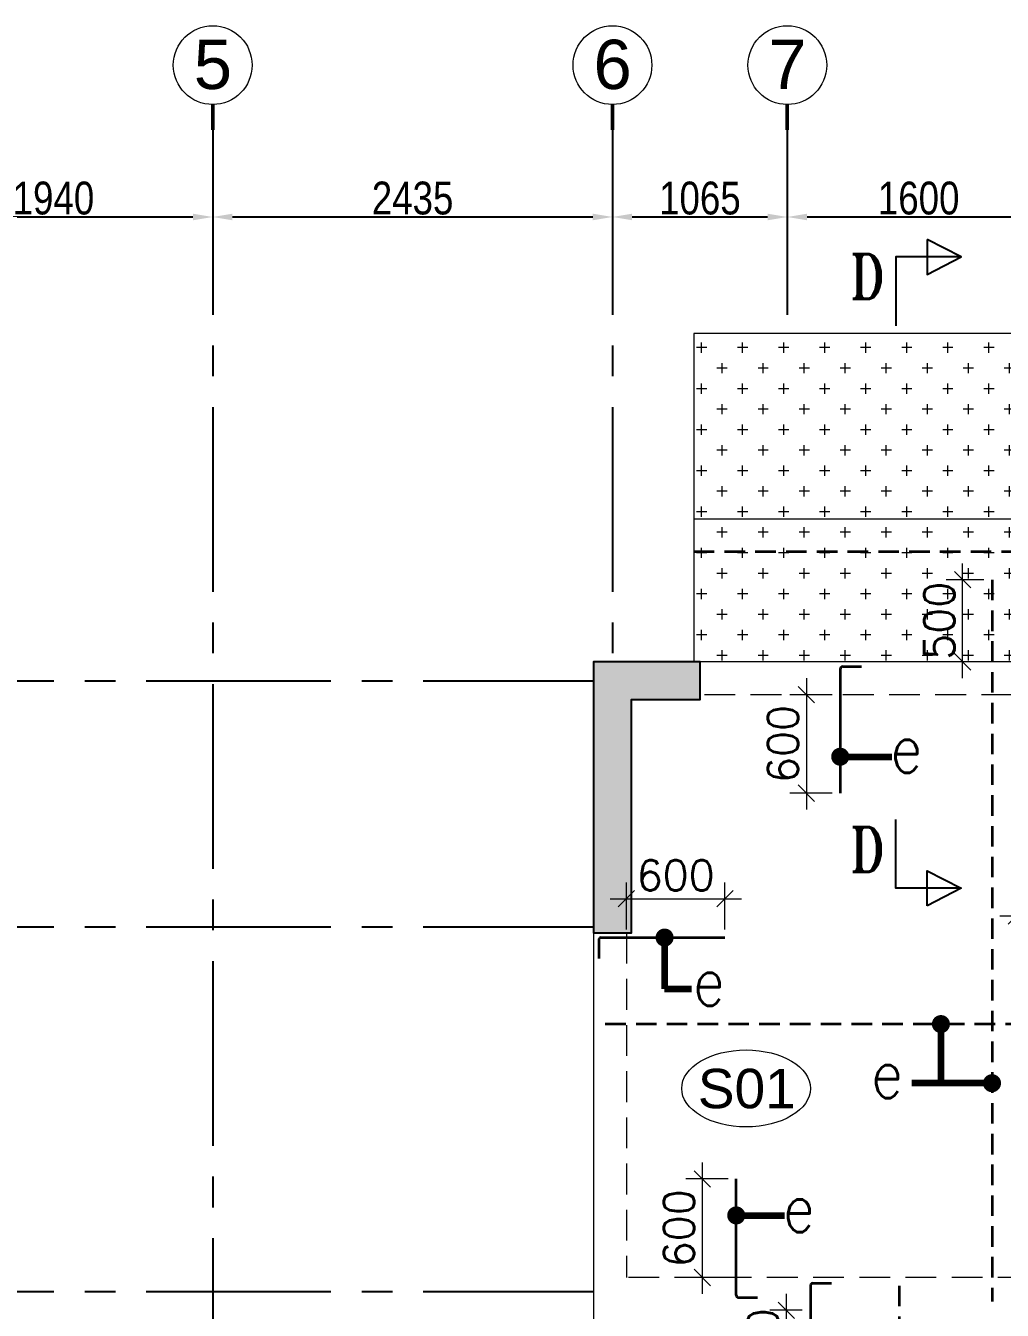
# Model space of a CAD drawing. Header units: millimetres. Extents: x 1255966 to 1543449, y 318653 to 465396.
# Drawn here: x 1265993 to 1271941, y 362578 to 370403 of the extents above; entities that cross this region are included whole.
import ezdxf
from ezdxf.enums import TextEntityAlignment as Align

# ---------------------------------------------------------------- set-up
doc = ezdxf.new("R2010")
doc.units = ezdxf.units.MM
doc.header["$LTSCALE"] = 500
doc.header["$MEASUREMENT"] = 0
doc.header["$PDMODE"] = 34
for name, pattern in [('CONTINOUS', [0]), ('DASHED2', [0.375, 0.25, -0.125]), ('HIDDEN', [0.375, 0.25, -0.125]), ('PHANTOM2', [1.25, 0.625, -0.125, 0.125, -0.125, 0.125, -0.125]), ('Site$0$CENTER2', [1.125, 0.75, -0.125, 0.125, -0.125])]:
    doc.linetypes.add(name, pattern=pattern)
doc.layers.get('Defpoints').update_dxf_attribs({"lineweight": 0})
for name, color, linetype, lineweight in [('ARROW', 1, 'Continuous', 0), ('CALL', 1, 'Continuous', 18), ('CUT OUT', 1, 'Continuous', 13), ('GRID NO.', 7, 'Continuous', 20), ('HATCH', 1, 'Continuous', 5), ('ST-DIM', 1, 'PHANTOM2', 15), ('STC AROW', 211, 'Continuous', 9), ('STC REINF.BOTTOM', 7, 'Continuous', 35), ('TEXT 01', 3, 'Continuous', 15), ('TOWER AREA BEAM..', 3, 'Continuous', 20), ('TOWER COL HATCH', 253, 'Continuous', 20)]:
    doc.layers.add(name, color=color, linetype=linetype, lineweight=lineweight)
for name, color, linetype in [('GRID', 7, 'Continuous'), ('GRID DIM', 7, 'Continuous'), ('S-COLUMN-HATCH', 253, 'Continuous'), ('S-FRAMING PLAN', 4, 'Continuous'), ('S-T', 3, 'Continuous'), ('sec', 31, 'Continuous'), ('TEXT-20', 3, 'Continuous'), ('TOWER AREA COLUMN.', 6, 'Continuous')]:
    doc.layers.add(name, color=color, linetype=linetype)
doc.styles.add('ABHI', font='arial.ttf')
doc.styles.add('D50', font='arial.ttf', dxfattribs={"width": 0.8})
doc.styles.add('ROMANCE', font='romans.shx')
doc.styles.add('RT', font='romant.shx', dxfattribs={"height": 8})
doc.styles.add('S-T', font='romans.shx')
doc.dimstyles.new('GRID DIM', dxfattribs={"dimtxt": 250, "dimasz": 100, "dimexe": 75, "dimexo": 0, "dimgap": 50, "dimtad": 1, "dimdec": 0, "dimzin": 0, "dimdsep": 46, "dimtxsty": 'ROMANCE', "dimblk": 'ARCHTICK', "dimcen": 0, "dimdle": 0.5, "dimclrd": 8, "dimclre": 8, "dimclrt": 3, "dimadec": 0, "dimazin": 0, "dimtfac": 1, "dimtdec": 0, "dimtmove": 0, "dimatfit": 3, "dimldrblk": 'DOT', "dimfxl": 200, "dimtolj": 1, "dimtzin": 0, "dimlwd": -1, "dimlwe": -1, "dimarcsym": 2})
doc.dimstyles.new('INNER DIM', dxfattribs={"dimtxt": 200, "dimasz": 120, "dimexe": 25, "dimexo": 25, "dimgap": 12, "dimtad": 1, "dimdec": 0, "dimrnd": 5, "dimzin": 0, "dimdsep": 46, "dimtxsty": 'D50', "dimcen": 0.09, "dimdle": 25, "dimclrt": 6, "dimadec": 0, "dimazin": 0, "dimtfac": 1, "dimtdec": 0, "dimtofl": 0, "dimtmove": 1, "dimatfit": 3, "dimfxl": 75, "dimtolj": 1, "dimtzin": 0, "dimarcsym": 0})

# ---------------------------------------------------------------- blocks, each defined once
blk = doc.blocks.new('GRID MARK')
at = {"layer": 'GRID NO.', "const_width": 50}
blk.add_lwpolyline([(0, -541), (0, -891)], dxfattribs=at)
at = {"layer": 'GRID NO.'}
blk.add_circle((0, 0), 541, dxfattribs=at)
at = {"layer": 'GRID NO.', "style": 'D50', "width": 0.8}
blk.add_attdef('Y1', text='', height=500, dxfattribs=at).set_placement((-33, -267), align=Align.CENTER)
blk = doc.blocks.new('*D366')
at = {"layer": 'Defpoints', "color": 0, "linetype": 'Continuous', "transparency": 16777216}
for p in [(1265191.6, 369554.7), (1267131.6, 369554.7), (1267131.6, 369237.4)]:
    blk.add_point(p, dxfattribs=at)
at = {"layer": 'GRID DIM', "color": 0, "linetype": 'Continuous', "lineweight": -2, "transparency": 16777216}
for p, q in [((1265191.6, 369529.7), (1265191.6, 369212.4)), ((1267131.6, 369529.7), (1267131.6, 369212.4))]:
    blk.add_line(p, q, dxfattribs=at)
at = {"layer": 'GRID DIM', "linetype": 'Continuous', "lineweight": -2, "transparency": 16777216}
blk.add_line((1265311.6, 369237.4), (1267011.6, 369237.4), dxfattribs=at)
at = {"layer": 'GRID DIM', "linetype": 'Continuous', "transparency": 16777216}
for points in [[(1265311.6, 369257.4), (1265311.6, 369217.4), (1265191.6, 369237.4)], [(1267011.6, 369257.4), (1267011.6, 369217.4), (1267131.6, 369237.4)]]:
    blk.add_solid(points, dxfattribs=at)
at = {"layer": 'GRID DIM', "linetype": 'Continuous', "transparency": 16777216, "insert": (1266161.6, 369351.5), "char_height": 200, "attachment_point": 5, "style": 'D50'}
blk.add_mtext('\\A1;1940', dxfattribs=at)
blk = doc.blocks.new('*D367')
at = {"layer": 'Defpoints', "color": 0, "linetype": 'Continuous', "transparency": 16777216}
for p in [(1267131.6, 369554.7), (1269566.6, 369554.7), (1269566.6, 369237.4)]:
    blk.add_point(p, dxfattribs=at)
at = {"layer": 'GRID DIM', "color": 0, "linetype": 'Continuous', "lineweight": -2, "transparency": 16777216}
for p, q in [((1267131.6, 369529.7), (1267131.6, 369212.4)), ((1269566.6, 369529.7), (1269566.6, 369212.4))]:
    blk.add_line(p, q, dxfattribs=at)
at = {"layer": 'GRID DIM', "linetype": 'Continuous', "lineweight": -2, "transparency": 16777216}
blk.add_line((1267251.6, 369237.4), (1269446.6, 369237.4), dxfattribs=at)
at = {"layer": 'GRID DIM', "linetype": 'Continuous', "transparency": 16777216}
for points in [[(1267251.6, 369257.4), (1267251.6, 369217.4), (1267131.6, 369237.4)], [(1269446.6, 369257.4), (1269446.6, 369217.4), (1269566.6, 369237.4)]]:
    blk.add_solid(points, dxfattribs=at)
at = {"layer": 'GRID DIM', "linetype": 'Continuous', "transparency": 16777216, "insert": (1268349.1, 369351.6), "char_height": 200, "attachment_point": 5, "style": 'D50'}
blk.add_mtext('\\A1;2435', dxfattribs=at)
blk = doc.blocks.new('*D368')
at = {"layer": 'Defpoints', "color": 0, "linetype": 'Continuous', "transparency": 16777216}
for p in [(1269566.6, 369554.7), (1270631.6, 369554.7), (1270631.6, 369237.4)]:
    blk.add_point(p, dxfattribs=at)
at = {"layer": 'GRID DIM', "color": 0, "linetype": 'Continuous', "lineweight": -2, "transparency": 16777216}
for p, q in [((1269566.6, 369529.7), (1269566.6, 369212.4)), ((1270631.6, 369529.7), (1270631.6, 369212.4))]:
    blk.add_line(p, q, dxfattribs=at)
at = {"layer": 'GRID DIM', "linetype": 'Continuous', "lineweight": -2, "transparency": 16777216}
blk.add_line((1269686.6, 369237.4), (1270511.6, 369237.4), dxfattribs=at)
at = {"layer": 'GRID DIM', "linetype": 'Continuous', "transparency": 16777216}
for points in [[(1269686.6, 369257.4), (1269686.6, 369217.4), (1269566.6, 369237.4)], [(1270511.6, 369257.4), (1270511.6, 369217.4), (1270631.6, 369237.4)]]:
    blk.add_solid(points, dxfattribs=at)
at = {"layer": 'GRID DIM', "linetype": 'Continuous', "transparency": 16777216, "insert": (1270099.1, 369351.5), "char_height": 200, "attachment_point": 5, "style": 'D50'}
blk.add_mtext('\\A1;1065', dxfattribs=at)
blk = doc.blocks.new('*D369')
at = {"layer": 'Defpoints', "color": 0, "linetype": 'Continuous', "transparency": 16777216}
for p in [(1270631.6, 369554.7), (1272231.6, 369478.6), (1272231.6, 369237.4)]:
    blk.add_point(p, dxfattribs=at)
at = {"layer": 'GRID DIM', "color": 0, "linetype": 'Continuous', "lineweight": -2, "transparency": 16777216}
for p, q in [((1270631.6, 369529.7), (1270631.6, 369212.4)), ((1272231.6, 369453.6), (1272231.6, 369212.4))]:
    blk.add_line(p, q, dxfattribs=at)
at = {"layer": 'GRID DIM', "linetype": 'Continuous', "lineweight": -2, "transparency": 16777216}
blk.add_line((1270751.6, 369237.4), (1272111.6, 369237.4), dxfattribs=at)
at = {"layer": 'GRID DIM', "linetype": 'Continuous', "transparency": 16777216}
for points in [[(1270751.6, 369257.4), (1270751.6, 369217.4), (1270631.6, 369237.4)], [(1272111.6, 369257.4), (1272111.6, 369217.4), (1272231.6, 369237.4)]]:
    blk.add_solid(points, dxfattribs=at)
at = {"layer": 'GRID DIM', "linetype": 'Continuous', "transparency": 16777216, "insert": (1271431.6, 369351.5), "char_height": 200, "attachment_point": 5, "style": 'D50'}
blk.add_mtext('\\A1;1600', dxfattribs=at)
blk = doc.blocks.new('_ArchTick')
at = {"color": 0, "linetype": 'ByBlock', "const_width": 0.15}
blk.add_lwpolyline([(-0.5, -0.5), (0.5, 0.5)], dxfattribs=at)
blk = doc.blocks.new('_Dot')
at = {"color": 0, "linetype": 'ByBlock', "lineweight": -2}
blk.add_line((-0.5, 0), (-1, 0), dxfattribs=at)
at = {"color": 0, "linetype": 'ByBlock', "const_width": 0.5}
blk.add_lwpolyline([(-0.25, 0, 1), (0.25, 0, 1)], format="xyb", close=True, dxfattribs=at)
blk = doc.blocks.new('_Oblique')
at = {"color": 0, "linetype": 'ByBlock', "lineweight": -2}
blk.add_line((-0.5, -0.5), (0.5, 0.5), dxfattribs=at)
blk = doc.blocks.new('*D568')
at = {"layer": 'Defpoints', "color": 0, "linetype": 'ByBlock', "transparency": 16777216}
for p in [(1270251.6, 365084.5), (1269651.6, 364848.1), (1270251.6, 364848.1)]:
    blk.add_point(p, dxfattribs=at)
at = {"layer": 'ST-DIM', "color": 1, "linetype": 'CONTINOUS', "transparency": 16777216}
for p, q in [((1269651.6, 364898.1), (1269651.6, 365184.5)), ((1270251.6, 364898.1), (1270251.6, 365184.5)), ((1269551.6, 365084.5), (1270351.6, 365084.5))]:
    blk.add_line(p, q, dxfattribs=at)
at = {"layer": 'ST-DIM', "color": 1, "linetype": 'ByBlock', "transparency": 16777216, "xscale": 100, "yscale": 100, "zscale": 100, "rotation": 180}
blk.add_blockref('_Oblique', (1269651.6, 365084.5), dxfattribs=at)
at = {"layer": 'ST-DIM', "color": 1, "linetype": 'ByBlock', "transparency": 16777216, "xscale": 100, "yscale": 100, "zscale": 100}
blk.add_blockref('_Oblique', (1270251.6, 365084.5), dxfattribs=at)
at = {"layer": 'ST-DIM', "color": 3, "linetype": 'ByBlock', "transparency": 16777216, "insert": (1269951.6, 365227), "char_height": 185, "attachment_point": 5, "style": 'ROMANCE'}
blk.add_mtext('\\A1;600', dxfattribs=at)
blk = doc.blocks.new('*D766')
at = {"layer": 'Defpoints', "color": 0, "linetype": 'ByBlock', "transparency": 16777216}
for p in [(1270114.5, 363377.7), (1270320.5, 363377.7), (1270320.5, 362777.7)]:
    blk.add_point(p, dxfattribs=at)
at = {"layer": 'ST-DIM', "color": 1, "linetype": 'CONTINOUS', "transparency": 16777216}
for p, q in [((1270114.5, 362677.7), (1270114.5, 363477.7)), ((1270270.5, 363377.7), (1270014.5, 363377.7)), ((1270270.5, 362777.7), (1270014.5, 362777.7))]:
    blk.add_line(p, q, dxfattribs=at)
at = {"layer": 'ST-DIM', "color": 1, "linetype": 'ByBlock', "transparency": 16777216, "xscale": 100, "yscale": 100, "zscale": 100}
for p, rotation in [((1270114.5, 363377.7), 90), ((1270114.5, 362777.7), 270)]:
    blk.add_blockref('_Oblique', p, dxfattribs=dict(at, rotation=rotation))
at = {"layer": 'ST-DIM', "color": 3, "linetype": 'ByBlock', "transparency": 16777216, "insert": (1269972, 363077.7), "char_height": 185, "attachment_point": 5, "rotation": 90, "style": 'ROMANCE'}
blk.add_mtext('\\A1;600', dxfattribs=at)
blk = doc.blocks.new('*D570')
at = {"layer": 'Defpoints', "color": 0, "linetype": 'ByBlock', "transparency": 16777216}
for p in [(1272626.6, 364980.8), (1272026.6, 364744.5), (1272626.6, 364744.5)]:
    blk.add_point(p, dxfattribs=at)
at = {"layer": 'ST-DIM', "color": 1, "linetype": 'CONTINOUS', "transparency": 16777216}
for p, q in [((1272026.6, 364794.5), (1272026.6, 365080.8)), ((1272626.6, 364794.5), (1272626.6, 365080.8)), ((1271926.6, 364980.8), (1272726.6, 364980.8))]:
    blk.add_line(p, q, dxfattribs=at)
at = {"layer": 'ST-DIM', "color": 1, "linetype": 'ByBlock', "transparency": 16777216, "xscale": 100, "yscale": 100, "zscale": 100, "rotation": 180}
blk.add_blockref('_Oblique', (1272026.6, 364980.8), dxfattribs=at)
at = {"layer": 'ST-DIM', "color": 1, "linetype": 'ByBlock', "transparency": 16777216, "xscale": 100, "yscale": 100, "zscale": 100}
blk.add_blockref('_Oblique', (1272626.6, 364980.8), dxfattribs=at)
at = {"layer": 'ST-DIM', "color": 3, "linetype": 'ByBlock', "transparency": 16777216, "insert": (1272326.6, 365123.3), "char_height": 185, "attachment_point": 5, "style": 'ROMANCE'}
blk.add_mtext('\\A1;600', dxfattribs=at)
blk = doc.blocks.new('*D582')
at = {"layer": 'Defpoints', "color": 0, "linetype": 'ByBlock', "transparency": 16777216}
for p in [(1270625.9, 362577.7), (1270772.2, 362577.7), (1270772.2, 362127.7)]:
    blk.add_point(p, dxfattribs=at)
at = {"layer": 'ST-DIM', "color": 1, "linetype": 'CONTINOUS', "transparency": 16777216}
for p, q in [((1270625.9, 362027.7), (1270625.9, 362677.7)), ((1270722.2, 362577.7), (1270525.9, 362577.7)), ((1270722.2, 362127.7), (1270525.9, 362127.7))]:
    blk.add_line(p, q, dxfattribs=at)
at = {"layer": 'ST-DIM', "color": 1, "linetype": 'ByBlock', "transparency": 16777216, "xscale": 100, "yscale": 100, "zscale": 100}
for p, rotation in [((1270625.9, 362577.7), 90), ((1270625.9, 362127.7), 270)]:
    blk.add_blockref('_Oblique', p, dxfattribs=dict(at, rotation=rotation))
at = {"layer": 'ST-DIM', "color": 3, "linetype": 'ByBlock', "transparency": 16777216, "insert": (1270483.4, 362352.7), "char_height": 185, "attachment_point": 5, "rotation": 90, "style": 'ROMANCE'}
blk.add_mtext('\\A1;450', dxfattribs=at)
blk = doc.blocks.new('*D663')
at = {"layer": 'Defpoints', "color": 0, "linetype": 'ByBlock', "transparency": 16777216}
for p in [(1270953.9, 366327.7), (1270747.9, 365727.7), (1270953.9, 365727.7)]:
    blk.add_point(p, dxfattribs=at)
at = {"layer": 'ST-DIM', "color": 1, "linetype": 'CONTINOUS', "transparency": 16777216}
for p, q in [((1270747.9, 366427.7), (1270747.9, 365627.7)), ((1270903.9, 366327.7), (1270647.9, 366327.7)), ((1270903.9, 365727.7), (1270647.9, 365727.7))]:
    blk.add_line(p, q, dxfattribs=at)
at = {"layer": 'ST-DIM', "color": 1, "linetype": 'ByBlock', "transparency": 16777216, "xscale": 100, "yscale": 100, "zscale": 100}
for p, rotation in [((1270747.9, 366327.7), 90), ((1270747.9, 365727.7), 270)]:
    blk.add_blockref('_Oblique', p, dxfattribs=dict(at, rotation=rotation))
at = {"layer": 'ST-DIM', "color": 3, "linetype": 'ByBlock', "transparency": 16777216, "insert": (1270605.4, 366027.7), "char_height": 185, "attachment_point": 5, "rotation": 90, "style": 'ROMANCE'}
blk.add_mtext('\\A1;600', dxfattribs=at)
blk = doc.blocks.new('A$Ca8bcdc7a')
at = {"layer": 'HATCH', "ltscale": 10}
h = blk.add_hatch(dxfattribs=at)
h.set_pattern_fill('CROSS', color=1, scale=500, angle=90)
h.set_pattern_definition([(90, (-1381890.62, -304839.69), (-125, 125), [62.5, -187.5]), (180, (-1381859.37, -304808.44), (-125, -125), [62.5, -187.5])])
h.paths.add_polyline_path([(1750, 11000), (-4550, 11000), (-4550, 9000), (-4510, 9000), (-1485, 9000), (-1185, 9000), (1465, 9000), (1750, 9000)])
at = {"layer": 'S-FRAMING PLAN', "color": 3, "linetype": 'ByBlock', "lineweight": 20, "ltscale": 10}
for p, q in [((-1485, 9000), (-4510, 9000)), ((-5160, 7350), (-5160, 3550))]:
    blk.add_line(p, q, dxfattribs=at)
blk.add_lwpolyline([(1750, 9000), (1750, 11000), (-4550, 11000), (-4550, 9000)], dxfattribs=at)
at = {"layer": 'TOWER AREA BEAM..', "color": 3, "linetype": 'HIDDEN', "ltscale": 1.5}
for p, q in [((-1485, 8800), (-4510, 8800)), ((-4960, 7350), (-4960, 5250)), ((-1385, 5250), (-4960, 5250))]:
    blk.add_line(p, q, dxfattribs=at)
blk = doc.blocks.new('3tgra')
at = {"layer": 'TOWER COL HATCH'}
h = blk.add_hatch(color=253, dxfattribs=at)
h.dxf.hatch_style = 1
h.paths.add_polyline_path([(1377380.6, 95141.6), (1376730.6, 95141.6), (1376730.6, 93491.6), (1376960.6, 93491.6), (1376960.6, 94911.6), (1377380.6, 94911.6)])
at = {"layer": 'TOWER AREA COLUMN.', "color": 4}
blk.add_lwpolyline([(1377380.6, 95141.6), (1376730.6, 95141.6), (1376730.6, 93491.6), (1376960.6, 93491.6), (1376960.6, 94911.6), (1377380.6, 94911.6), (1377380.6, 95141.6)], dxfattribs=at)
blk = doc.blocks.new('*D804')
at = {"layer": 'Defpoints', "color": 0, "linetype": 'ByBlock', "transparency": 16777216}
for p in [(1271699.2, 367027.7), (1271878.5, 367027.7), (1271878.5, 366527.7)]:
    blk.add_point(p, dxfattribs=at)
at = {"layer": 'ST-DIM', "color": 1, "linetype": 'CONTINOUS', "transparency": 16777216}
for p, q in [((1271699.2, 366427.7), (1271699.2, 367127.7)), ((1271828.5, 367027.7), (1271599.2, 367027.7)), ((1271828.5, 366527.7), (1271599.2, 366527.7))]:
    blk.add_line(p, q, dxfattribs=at)
at = {"layer": 'ST-DIM', "color": 1, "linetype": 'ByBlock', "transparency": 16777216, "xscale": 100, "yscale": 100, "zscale": 100}
for p, rotation in [((1271699.2, 367027.7), 90), ((1271699.2, 366527.7), 270)]:
    blk.add_blockref('_Oblique', p, dxfattribs=dict(at, rotation=rotation))
at = {"layer": 'ST-DIM', "color": 3, "linetype": 'ByBlock', "transparency": 16777216, "insert": (1271556.7, 366777.7), "char_height": 185, "attachment_point": 5, "rotation": 90, "style": 'ROMANCE'}
blk.add_mtext('\\A1;500', dxfattribs=at)

msp = doc.modelspace()

# ---------------------------------------------------------------- linework, layer by layer
at = {"layer": 'CALL', "color": 200, "linetype": 'Continuous', "ltscale": 10}
msp.add_ellipse((1270380.4, 363929.2, 1.8), major_axis=(392.2, 0), ratio=0.597584, dxfattribs=at)
at = {"layer": 'GRID', "color": 16, "linetype": 'Site$0$CENTER2', "ltscale": 3}
for points in [[(1267131.6, 369767.3), (1267131.6, 356958.1)], [(1269566.6, 369767.3), (1269566.6, 366527.7)], [(1270631.6, 369767.3), (1270631.6, 368527.7)], [(1256601.9, 366412.7), (1269451.6, 366412.7)], [(1256601.9, 364912.7), (1269451.6, 364912.7)], [(1256601.9, 362692.9), (1269451.6, 362692.9)]]:
    msp.add_lwpolyline(points, dxfattribs=at)
at = {"layer": 'sec', "color": 4}
for points in [[(1271482.8, 369101.3), (1271482.8, 368887), (1271691.4, 368994.2), (1271482.8, 369101.3)], [(1271691.4, 368994.2), (1271292.5, 368994.2), (1271292.5, 368574.2)], [(1271691.4, 365148.3), (1271292.5, 365148.3), (1271292.5, 365568.3)], [(1271482.8, 365041.1), (1271482.8, 365255.4), (1271691.4, 365148.3), (1271482.8, 365041.1)]]:
    msp.add_lwpolyline(points, dxfattribs=at)
at = {"layer": 'STC AROW', "color": 4, "ltscale": 10}
msp.add_line((1270061.6, 367399.2), (1276361.6, 367399.2), dxfattribs=at)
at = {"layer": 'STC REINF.BOTTOM', "color": 4, "linetype": 'DASHED2'}
for p, q in [((1270061.6, 367199.2), (1276361.6, 367199.2)), ((1271878.5, 367027.7), (1271878.5, 362630.8)), ((1273397.6, 364321.1, 0), (1269465.6, 364321.1)), ((1271312.3, 362727.3), (1271312.3, 360815.6))]:
    msp.add_line(p, q, dxfattribs=at)
at = {"layer": 'STC REINF.BOTTOM', "color": 4, "linetype": 'Continuous'}
for p, q in [((1270953.9, 366483.5), (1270953.9, 365727.7)), ((1270968.9, 366498.5), (1271082.9, 366498.5)), ((1269482.7, 364833.1), (1269482.7, 364720.5)), ((1269497.7, 364848.1), (1270251.6, 364848.1)), ((1270320.5, 362670.2), (1270320.5, 363377.7)), ((1270772.2, 362727.3), (1270772.2, 362127.7)), ((1270787.2, 362742.3), (1270901.3, 362742.3)), ((1270335.5, 362655.2), (1270449.6, 362655.2))]:
    msp.add_line(p, q, dxfattribs=at)
for centre, start, end in [((1270968.9, 366483.5), 90, 180), ((1269497.7, 364833.1), 90, 180), ((1270787.2, 362727.3), 90, 180), ((1270335.5, 362670.2), 180, 270)]:
    msp.add_arc(centre, 15, start, end, dxfattribs=at)

# ---------------------------------------------------------------- block references
at = {"layer": 'CUT OUT', "color": 4}
msp.add_blockref('3tgra', (-107279, 271386.2), dxfattribs=at)
at = {"layer": 'GRID NO.'}
ref = msp.add_blockref('GRID MARK', (1267131.6, 370162.6), dxfattribs=dict(at, xscale=0.4435200000032785, yscale=0.4435200000032785, zscale=0.4435200000032785))
ref.add_attrib('Y1', '5', dxfattribs={"height": 300, "style": 'D50'}).set_placement((1267132.6, 370017), align=Align.CENTER)
ref = msp.add_blockref('GRID MARK', (1269566.6, 370162.6), dxfattribs=dict(at, xscale=0.4435200000032785, yscale=0.4435200000032785, zscale=0.4435200000032785))
ref.add_attrib('Y1', '6', dxfattribs={"height": 300, "style": 'D50'}).set_placement((1269567.6, 370017), align=Align.CENTER)
ref = msp.add_blockref('GRID MARK', (1270631.6, 370162.6), dxfattribs=dict(at, xscale=0.4435200000032785, yscale=0.4435200000032785, zscale=0.4435200000032785))
ref.add_attrib('Y1', '7', dxfattribs={"height": 300, "style": 'D50'}).set_placement((1270632.6, 370017), align=Align.CENTER)
at = {"layer": 'S-COLUMN-HATCH', "color": 4, "ltscale": 10}
msp.add_blockref('A$Ca8bcdc7a', (1274611.6, 357527.7), dxfattribs=at)

# ---------------------------------------------------------------- texts
at = {"layer": 'S-T', "color": 2, "linetype": 'Continuous', "ltscale": 10, "style": 'S-T', "width": 0.85}
for p in [(1271258.3, 365852, 42.6), (1270055.3, 364432.6, 42.6), (1271140.8, 363870.6, 42.6), (1270603.2, 363053.5, 42.6)]:
    msp.add_text('e', height=300, dxfattribs=at).set_placement(p)
at = {"layer": 'TEXT 01', "color": 2, "linetype": 'Continuous', "style": 'ABHI'}
msp.add_text('S01', height=240, dxfattribs=at).set_placement((1270086.6, 363808.6, 1.7))
at = {"layer": 'TEXT-20', "color": 4, "lineweight": 20, "ltscale": 0.2, "style": 'RT', "width": 0.85}
for p in [(1271010.6, 368738.2), (1271010.6, 365248.8)]:
    msp.add_text('D', height=272.2, dxfattribs=at).set_placement(p)

# ---------------------------------------------------------------- dimensions: what is measured, and where the dimension line sits
at = {"layer": 'GRID DIM', "color": 0, "linetype": 'Continuous'}
for base, p1, p2, picture, middle in [((1267131.6, 369237.4), (1265191.6, 369554.7), (1267131.6, 369554.7), '*D366', (1266161.6, 369351.5)), ((1269566.6, 369237.4), (1267131.6, 369554.7), (1269566.6, 369554.7), '*D367', (1268349.1, 369351.6)), ((1270631.6, 369237.4), (1269566.6, 369554.7), (1270631.6, 369554.7), '*D368', (1270099.1, 369351.5)), ((1272231.6, 369237.4), (1270631.6, 369554.7), (1272231.6, 369478.6), '*D369', (1271431.6, 369351.5))]:
    dim = msp.add_linear_dim(base=base, p1=p1, p2=p2, dimstyle='INNER DIM', override={"dimclrd": 256, "dimclrt": 256}, dxfattribs=at)
    dim.commit()
    dim.dimension.update_dxf_attribs({"geometry": picture, "text_midpoint": middle})
at = {"layer": 'ST-DIM', "linetype": 'ByBlock'}
for base, p1, p2, picture, middle in [((1271699.2, 367027.7), (1271878.5, 366527.7), (1271878.5, 367027.7), '*D804', (1271699.2, 366777.7)), ((1270625.9, 362577.7), (1270772.2, 362127.7), (1270772.2, 362577.7), '*D582', (1270625.9, 362352.7))]:
    dim = msp.add_linear_dim(base=base, p1=p1, p2=p2, angle=90, dimstyle='GRID DIM', override={"dimtxt": 185, "dimexe": 100, "dimexo": 50, "dimblk1": 'Oblique', "dimblk2": 'Oblique', "dimsah": 1, "dimdle": 100, "dimclrd": 1, "dimclre": 1}, dxfattribs=at)
    dim.commit()
    dim.dimension.update_dxf_attribs({"geometry": picture, "text_midpoint": middle, "dimtype": 160})
for base, p1, p2, angle, picture, middle in [((1270747.9, 365727.7), (1270953.9, 366327.7), (1270953.9, 365727.7), 270, '*D663', (1270605.4, 366027.7)), ((1270114.5, 363377.7), (1270320.5, 362777.7), (1270320.5, 363377.7), 90, '*D766', (1269972, 363077.7))]:
    dim = msp.add_linear_dim(base=base, p1=p1, p2=p2, angle=angle, dimstyle='GRID DIM', override={"dimtxt": 185, "dimexe": 100, "dimexo": 50, "dimblk1": 'Oblique', "dimblk2": 'Oblique', "dimsah": 1, "dimdle": 100, "dimclrd": 1, "dimclre": 1}, dxfattribs=at)
    dim.commit()
    dim.dimension.update_dxf_attribs({"geometry": picture, "text_midpoint": middle})
for base, p1, p2, picture, middle in [((1270251.6, 365084.5), (1269651.6, 364848.1), (1270251.6, 364848.1), '*D568', (1269951.6, 365227)), ((1272626.6, 364980.8, 0), (1272026.6, 364744.5, 0), (1272626.6, 364744.5, 0), '*D570', (1272326.6, 365123.3, 0))]:
    dim = msp.add_linear_dim(base=base, p1=p1, p2=p2, dimstyle='GRID DIM', override={"dimtxt": 185, "dimexe": 100, "dimexo": 50, "dimblk1": 'Oblique', "dimblk2": 'Oblique', "dimsah": 1, "dimdle": 100, "dimclrd": 1, "dimclre": 1}, dxfattribs=at)
    dim.commit()
    dim.dimension.update_dxf_attribs({"geometry": picture, "text_midpoint": middle})

# ---------------------------------------------------------------- leaders
at = {"layer": 'ARROW', "linetype": 'ByBlock'}
for points in [[(1270953.9, 365949.8), (1271268.6, 365949.8)], [(1269884.1, 364848.1), (1269884.1, 364536.8), (1270048.2, 364536.8)], [(1271567.2, 364321.1, 0), (1271567.2, 363961.2, 0), (1271389.9, 363961.2, 0)], [(1271878.5, 363961.2, 0), (1271389.9, 363961.2, 0)], [(1270320.5, 363155.7), (1270613.6, 363155.7)]]:
    msp.add_leader(points, dimstyle='GRID DIM', override={"dimasz": 110, "dimtad": 0, "dimclrd": 1, "dimlwd": 65534}, dxfattribs=at)

doc.saveas('drawing.dxf')
